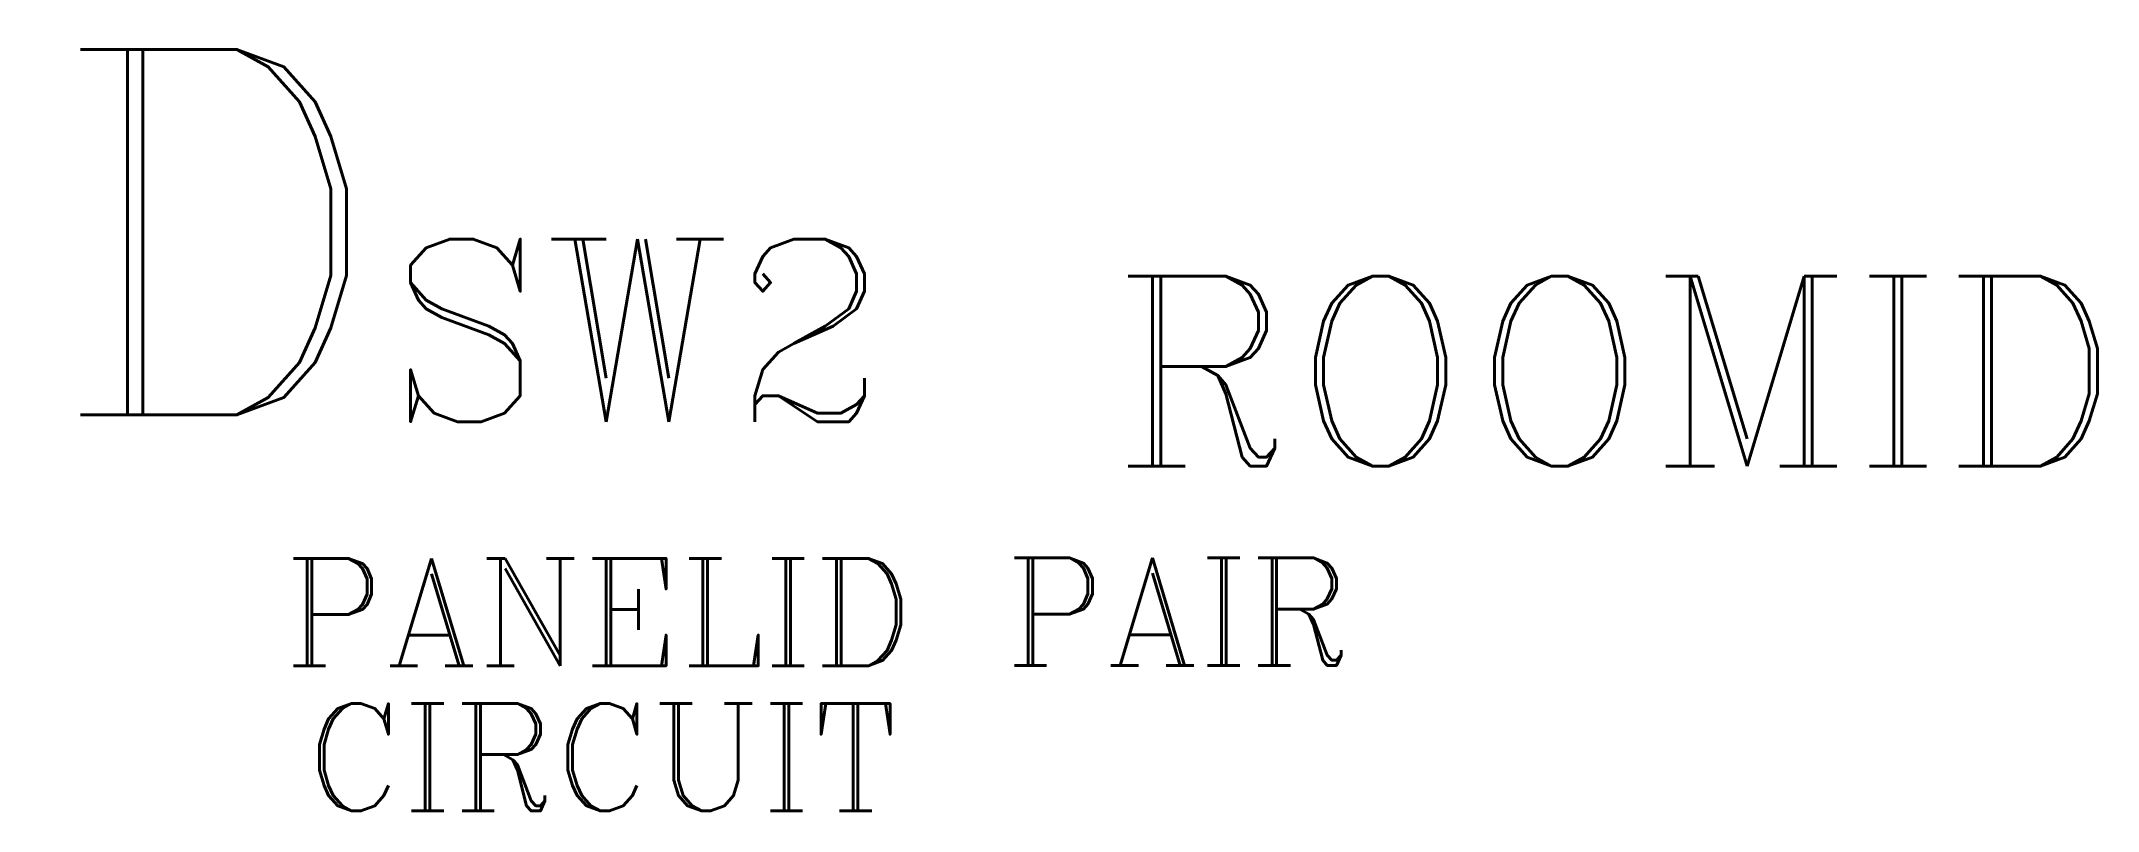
# Model space of a CAD drawing. Header units: inches. Extents: x -15 to 100, y -14 to 29.
import ezdxf
from ezdxf.enums import TextEntityAlignment as Align

# ---------------------------------------------------------------- set-up
doc = ezdxf.new("R2010")
doc.units = ezdxf.units.IN
doc.header["$LTSCALE"] = 48
doc.header["$MEASUREMENT"] = 0
doc.styles.add('FSL12-1', font='complex.shx')
doc.styles.add('ROMANC', font='COMPLEX.SHX')
doc.styles.add('WSNotes', font='complex.shx', dxfattribs={"height": 18})

msp = doc.modelspace()

# ---------------------------------------------------------------- texts
at = {"style": 'WSNotes', "flags": 1}
msp.add_attdef('ROOMID', (44.66, 4.86), '', height=10.62, dxfattribs=at)
at = {"style": 'ROMANC'}
for tag, p in [('PANELID', (16.03, -0.29)), ('CIRCUIT', (16.2, -8.4))]:
    msp.add_attdef(tag, text='', height=6, dxfattribs=at).set_placement(p, align=Align.TOP_CENTER)
msp.add_attdef('PAIR', (38.7, -6.27), '', height=6, dxfattribs=at)

# ---------------------------------------------------------------- wipeouts: each hides what was drawn before it
msp.add_wipeout([(-15.17, 28.6), (32.83, 28.6), (32.83, 6.6), (-15.17, 6.6)])

# ---------------------------------------------------------------- next in the draw order: texts
at = {"linetype": 'Continuous', "attachment_point": 1, "style": 'FSL12-1'}
for s, insert, char_height, width in [('D', (-14.72, 28.13), 20.4, 91.8), ('SW2', (4.17, 17.54), 10.2, 66.9375)]:
    msp.add_mtext(s, dxfattribs=dict(at, insert=insert, char_height=char_height, width=width))

doc.saveas('drawing.dxf')
